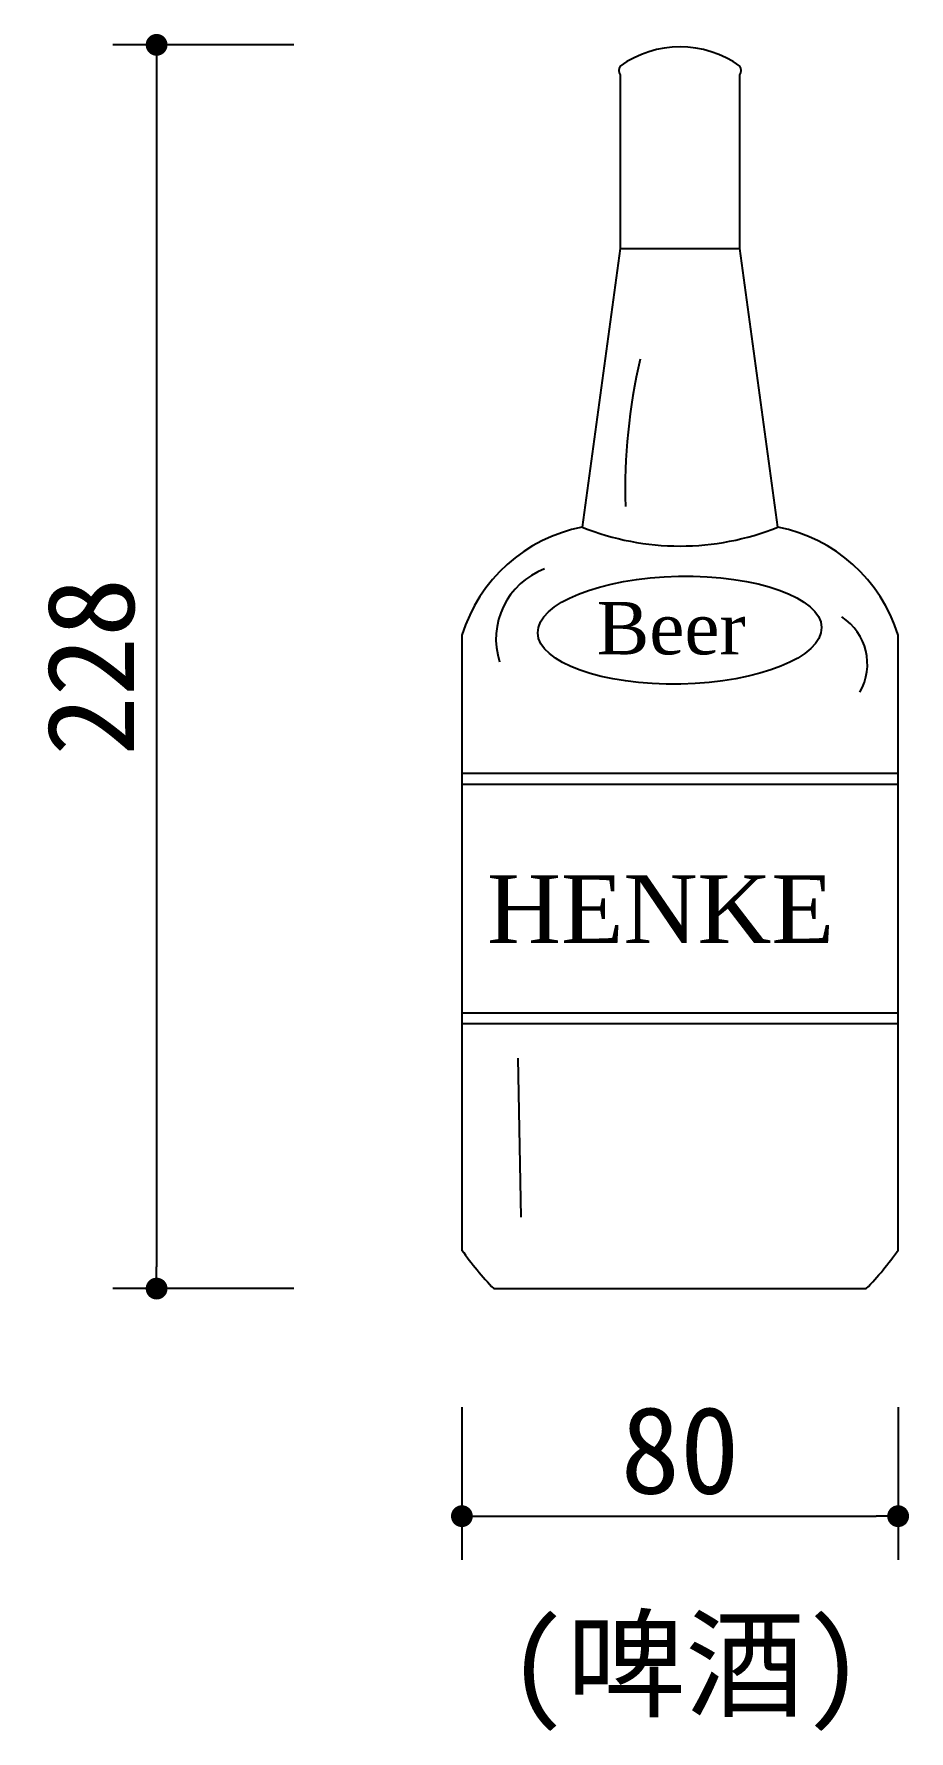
# Model space of a CAD drawing. Extents: x 723 to 884, y 1060 to 1371.
import ezdxf

# ---------------------------------------------------------------- set-up
doc = ezdxf.new("R2010")
doc.units = 0
doc.header["$MEASUREMENT"] = 0
doc.layers.get('0').update_dxf_attribs({"linetype": 'CONTINUOUS'})
doc.layers.get('DEFPOINTS').update_dxf_attribs({"linetype": 'CONTINUOUS'})
for name, color, linetype in [('3', 3, 'CONTINUOUS'), ('7', 7, 'CONTINUOUS'), ('DIM', 3, 'CONTINUOUS'), ('TEXT', 3, 'CONTINUOUS')]:
    doc.layers.add(name, color=color, linetype=linetype)
doc.styles.add('HZ', font='simfang.ttf')
doc.styles.add('STYLE4', font='dutcheb.ttf')
doc.dimstyles.new('BOOK', dxfattribs={"dimscale": 8, "dimtxt": 2, "dimasz": 0.5, "dimexe": 1, "dimexo": 1, "dimgap": 0.5, "dimtad": 1, "dimdec": 0, "dimtxsty": 'HZ', "dimblk1": 'DOT', "dimblk2": 'DOT', "dimsah": 1, "dimcen": 0, "dimazin": 3, "dimtfac": 0.5, "dimtdec": 0, "dimtmove": 0, "dimatfit": 3, "dimtolj": 1, "dimtzin": 0})

# ---------------------------------------------------------------- blocks, each defined once
blk = doc.blocks.new('_DOT')
at = {"color": 0, "linetype": 'BYBLOCK'}
blk.add_line((-0.5, 0), (-1, 0), dxfattribs=at)
at = {"color": 0, "linetype": 'BYBLOCK', "const_width": 0.5}
blk.add_lwpolyline([(-0.25, 0, 1), (0.25, 0, 1)], format="xyb", close=True, dxfattribs=at)
blk = doc.blocks.new('*D0')
at = {"color": 0, "linetype": 'BYBLOCK'}
for p, q in [((1704.96, 1300.74), (1704.96, 1272.74)), ((1784.96, 1300.74), (1784.96, 1272.74)), ((1708.96, 1280.74), (1780.96, 1280.74))]:
    blk.add_line(p, q, dxfattribs=at)
at = {"layer": 'DEFPOINTS', "color": 0, "linetype": 'BYBLOCK'}
for p in [(1704.96, 1308.74), (1784.96, 1308.74), (1784.96, 1280.74)]:
    blk.add_point(p, dxfattribs=at)
at = {"color": 0, "linetype": 'BYBLOCK', "xscale": 4, "yscale": 4, "zscale": 4, "rotation": 180}
blk.add_blockref('_DOT', (1704.96, 1280.74), dxfattribs=at)
at = {"color": 0, "linetype": 'BYBLOCK', "xscale": 4, "yscale": 4, "zscale": 4}
blk.add_blockref('_DOT', (1784.96, 1280.74), dxfattribs=at)
at = {"color": 0, "linetype": 'BYBLOCK', "insert": (1744.96, 1292.74), "char_height": 16, "attachment_point": 5, "style": 'HZ'}
blk.add_mtext('\\A1;80', dxfattribs=at)
blk = doc.blocks.new('*D1')
at = {"color": 0, "linetype": 'BYBLOCK'}
for p, q in [((1674.17, 1550.46), (1640.98, 1550.46)), ((1648.98, 1546.46), (1648.98, 1326.46)), ((1674.17, 1322.46), (1640.98, 1322.46))]:
    blk.add_line(p, q, dxfattribs=at)
at = {"layer": 'DEFPOINTS', "color": 0, "linetype": 'BYBLOCK'}
for p in [(1682.17, 1550.46), (1648.98, 1322.46), (1682.17, 1322.46)]:
    blk.add_point(p, dxfattribs=at)
at = {"color": 0, "linetype": 'BYBLOCK', "xscale": 4, "yscale": 4, "zscale": 4}
for p, rotation in [((1648.98, 1550.46), 90), ((1648.98, 1322.46), 270)]:
    blk.add_blockref('_DOT', p, dxfattribs=dict(at, rotation=rotation))
at = {"color": 0, "linetype": 'BYBLOCK', "insert": (1636.98, 1436.46), "char_height": 16, "attachment_point": 5, "rotation": 90, "style": 'HZ'}
blk.add_mtext('\\A1;228', dxfattribs=at)

msp = doc.modelspace()

# ---------------------------------------------------------------- linework, layer by layer
at = {"layer": '3'}
for p, q in [((801.81, 1233.66), (881.81, 1233.66)), ((801.81, 1191.75), (881.81, 1191.75)), ((812.04, 1183.43), (812.59, 1154.28))]:
    msp.add_line(p, q, dxfattribs=at)
for centre, radius, start, end in [((939.83, 1287.39), 108.08, 167.0666, 181.5046), ((821.73, 1260.27), 13.67, 110.2878, 198.0403), ((865.92, 1255.68), 10.25, 329.8754, 57.1334)]:
    msp.add_arc(centre, radius, start, end, dxfattribs=at)
at = {"layer": '7'}
for p, q in [((830.81, 1331.86), (852.81, 1331.86)), ((801.81, 1235.66), (881.81, 1235.66)), ((801.81, 1189.75), (881.81, 1189.75))]:
    msp.add_line(p, q, dxfattribs=at)
msp.add_lwpolyline([(823.87, 1280.76, 0.275143), (801.81, 1260.97), (801.81, 1148.24, 0.042753), (807.67, 1141.17), (875.96, 1141.17, 0.042753), (881.81, 1148.24), (881.81, 1260.97, 0.275143), (859.76, 1280.76), (852.81, 1331.86), (852.81, 1363.65, 0.279828), (852.81, 1365.27, 0.31991), (830.81, 1365.27, 0.279828), (830.81, 1363.65), (830.81, 1331.86)], format="xyb", close=True, dxfattribs=at)
msp.add_arc((841.81, 1325.56), 48.26, 248.1677, 291.8323, dxfattribs=at)
msp.add_ellipse((841.75, 1261.87), major_axis=(-26.02, -0.5), ratio=0.379432, dxfattribs=at)

# ---------------------------------------------------------------- texts
at = {"layer": '3', "color": 3, "style": 'STYLE4'}
for s, height, p in [('Beer', 9.6, (826.51, 1257.44)), ('HENKE', 12.442, (806.4, 1204.51))]:
    msp.add_text(s, height=height, dxfattribs=at).set_placement(p)
at = {"layer": 'TEXT', "linetype": 'BYBLOCK', "style": 'HZ'}
msp.add_text('(啤酒)', height=16, dxfattribs=at).set_placement((810.14, 1064.33))

# ---------------------------------------------------------------- dimensions: what is measured, and where the dimension line sits
at = {"layer": 'DIM'}
dim = msp.add_linear_dim(base=(745.83, 1141.17), p1=(779.03, 1369.17), p2=(779.03, 1141.17), angle=90, dimstyle='BOOK', dxfattribs=at)
dim.commit()
dim.dimension.update_dxf_attribs({"geometry": '*D1', "text_midpoint": (733.83, 1255.17), "insert": (-903.15, -181.29)})
dim = msp.add_linear_dim(base=(881.81, 1099.45), p1=(801.81, 1127.45), p2=(881.81, 1127.45), dimstyle='BOOK', dxfattribs=at)
dim.commit()
dim.dimension.update_dxf_attribs({"geometry": '*D0', "text_midpoint": (841.81, 1111.45), "insert": (-903.15, -181.29)})

doc.saveas('drawing.dxf')
